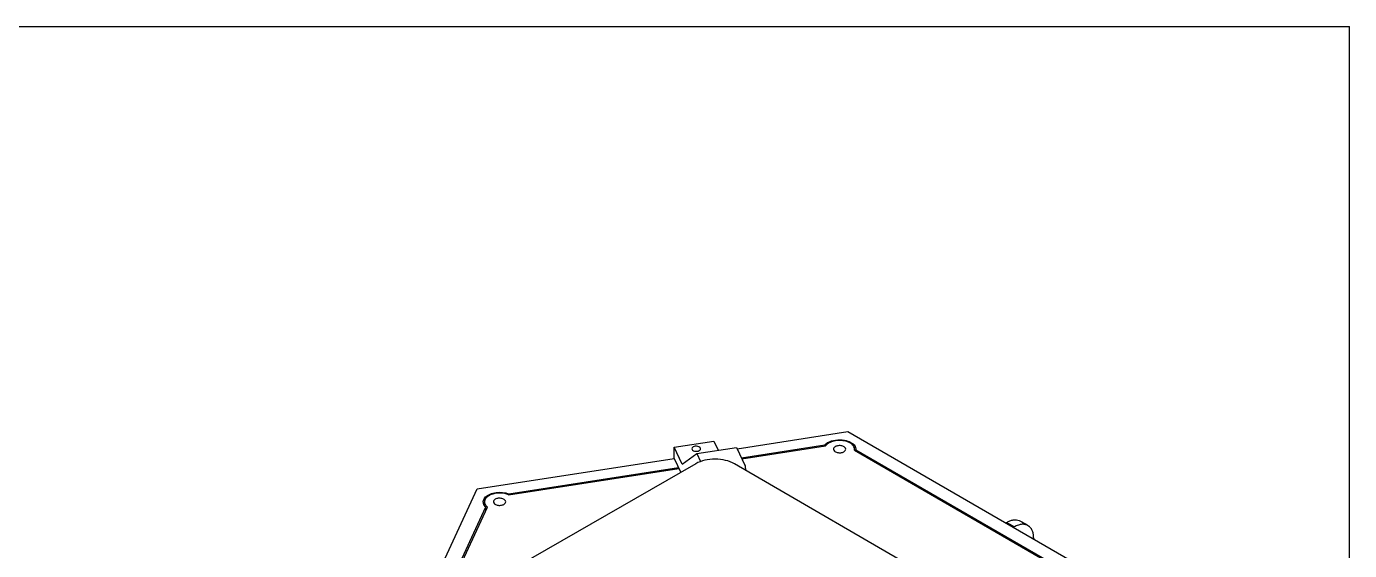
# Model space of a CAD drawing. Header units: millimetres. Extents: x 0 to 1478, y 0 to 841.
# Drawn here: x 706.1 to 1189, y 649.8 to 841 of the extents above; entities that cross this region are included whole.
import ezdxf

# ---------------------------------------------------------------- set-up
doc = ezdxf.new("R2010")
doc.units = ezdxf.units.MM
doc.header["$LTSCALE"] = 65.395
doc.layers.get('0').update_dxf_attribs({"linetype": 'CONTINUOUS'})
doc.layers.add('AXIS', color=7, linetype='CONTINUOUS')
doc.layers.add('SURFACES', color=7, linetype='CONTINUOUS')

msp = doc.modelspace()

# ---------------------------------------------------------------- linework, layer by layer
at = {"color": 7, "linetype": 'Continuous'}
for p, q in [((0, 841), (1189, 841)), ((1189, 0), (1189, 841)), ((945.36, 681.28), (942.5, 687.45)), ((956.98, 689.69), (958.55, 686.33)), ((965.26, 687.37), (968.35, 680.71)), ((967.02, 683.58), (997.45, 688.28)), ((997.45, 687.97), (997.45, 688.28)), ((1008.8, 686.72), (1008.8, 686.55)), ((1008.8, 686.06), (1008.8, 686.55)), ((1008.8, 686.55), (1093.37, 637.72)), ((950.37, 681.44), (885.15, 643.97)), ((942.5, 683.37), (944.86, 678.27)), ((950.77, 685.13), (952.12, 682.23)), ((1045.62, 634.35), (964.51, 681.42)), ((882.08, 670.43), (944.05, 680.02)), ((968.77, 678.94), (968.56, 680.06)), ((882.08, 670.07), (882.08, 670.43)), ((858.89, 633.65), (873.75, 665.66)), ((873.75, 664.32), (873.75, 665.66)), ((1063.54, 659.85), (1063.81, 660)), ((1066.37, 658.21), (1066.64, 658.37)), ((1073.71, 654.16), (1073.71, 653.97))]:
    msp.add_line(p, q, dxfattribs=at)
for centre, radius, start, end in [((1006.79, 686.72), 2.01, 1.3261, 5.3868), ((1006.81, 686.72), 2, 359.9349, 1.321)]:
    msp.add_arc(centre, radius, start, end, dxfattribs=at)
for points, knots in [([(949.39, 687.55), (949.32, 687.51), (949.09, 687.36), (948.92, 687.09), (948.92, 686.9)], [0, 0, 0, 0, 0.29449, 1, 1, 1, 1]), ([(948.92, 686.9), (948.92, 686.71), (949.2, 686.27), (949.94, 685.99), (950.81, 685.94), (951.4, 686.1), (951.65, 686.24)], [0, 0, 0, 0, 0.183509, 0.435119, 0.728337, 1, 1, 1, 1]), ([(952.12, 686.9), (952.12, 687.09), (951.83, 687.53), (951.09, 687.8), (950.23, 687.86), (949.63, 687.69), (949.39, 687.55)], [0, 0, 0, 0, 0.183509, 0.435119, 0.728337, 1, 1, 1, 1]), ([(951.65, 686.24), (951.72, 686.28), (951.94, 686.44), (952.12, 686.7), (952.12, 686.9)], [0, 0, 0, 0, 0.29449, 1, 1, 1, 1]), ([(997.75, 688.59), (997.81, 688.64), (998.04, 688.84), (998.29, 689.01), (998.49, 689.13)], [0, 0, 0, 0, 0.239769, 1, 1, 1, 1]), ([(998.49, 689.13), (999.35, 689.64), (1001.42, 690.25), (1003.55, 690.22), (1004.63, 690.02)], [0, 0, 0, 0, 0.477302, 1, 1, 1, 1]), ([(1001.25, 687.66), (1001.07, 687.55), (1000.75, 687.31), (1000.59, 686.91), (1000.59, 686.74)], [0, 0, 0, 0, 0.550751, 1, 1, 1, 1]), ([(1000.59, 686.74), (1000.59, 686.47), (1000.88, 686.03), (1001.43, 685.71), (1002.2, 685.45), (1003.26, 685.4), (1004.09, 685.62), (1004.44, 685.82)], [0, 0, 0, 0, 0.183291, 0.301475, 0.436206, 0.728901, 1, 1, 1, 1]), ([(1005.09, 686.74), (1005.09, 687.01), (1004.81, 687.44), (1004.26, 687.77), (1003.49, 688.03), (1002.43, 688.08), (1001.6, 687.86), (1001.25, 687.66)], [0, 0, 0, 0, 0.183291, 0.301475, 0.436206, 0.728901, 1, 1, 1, 1]), ([(1004.44, 685.82), (1004.62, 685.93), (1004.94, 686.17), (1005.09, 686.56), (1005.09, 686.74)], [0, 0, 0, 0, 0.550751, 1, 1, 1, 1]), ([(1004.63, 690.02), (1005.43, 689.87), (1006.86, 689.43), (1008.07, 688.48), (1008.43, 687.92)], [0, 0, 0, 0, 0.554293, 1, 1, 1, 1]), ([(1008.43, 687.92), (1008.48, 687.84), (1008.66, 687.53), (1008.77, 687.17), (1008.79, 686.91)], [0, 0, 0, 0, 0.262065, 1, 1, 1, 1]), ([(964.51, 681.42), (963.51, 682), (961.18, 682.85), (957.45, 683.26), (953.72, 682.86), (951.38, 682.01), (950.37, 681.44)], [0, 0, 0, 0, 0.236985, 0.499679, 0.762548, 1, 1, 1, 1]), ([(873.01, 666.61), (872.98, 666.69), (872.86, 666.98), (872.8, 667.3), (872.8, 667.53)], [0, 0, 0, 0, 0.25835, 1, 1, 1, 1]), ([(873.75, 665.66), (873.67, 665.73), (873.38, 666.01), (873.14, 666.35), (873.01, 666.61)], [0, 0, 0, 0, 0.266128, 1, 1, 1, 1]), ([(873.13, 668.68), (873.43, 669.16), (874.42, 670.04), (876.36, 670.8), (878.64, 671.09), (880.23, 670.93), (881, 670.76)], [0, 0, 0, 0, 0.200037, 0.446063, 0.721999, 1, 1, 1, 1]), ([(877.15, 668.46), (876.97, 668.35), (876.65, 668.11), (876.49, 667.72), (876.49, 667.54)], [0, 0, 0, 0, 0.550751, 1, 1, 1, 1]), ([(876.49, 667.54), (876.49, 667.27), (876.77, 666.84), (877.33, 666.51), (878.1, 666.25), (879.15, 666.2), (879.99, 666.42), (880.33, 666.62)], [0, 0, 0, 0, 0.183291, 0.301475, 0.436206, 0.728901, 1, 1, 1, 1]), ([(880.99, 667.54), (880.99, 667.81), (880.71, 668.25), (880.16, 668.57), (879.38, 668.83), (878.33, 668.89), (877.5, 668.66), (877.15, 668.46)], [0, 0, 0, 0, 0.183291, 0.301475, 0.436206, 0.728901, 1, 1, 1, 1]), ([(880.33, 666.62), (880.52, 666.73), (880.84, 666.97), (880.99, 667.37), (880.99, 667.54)], [0, 0, 0, 0, 0.550751, 1, 1, 1, 1]), ([(881, 670.76), (881.1, 670.74), (881.46, 670.65), (881.82, 670.53), (882.08, 670.43)], [0, 0, 0, 0, 0.256315, 1, 1, 1, 1]), ([(1063.81, 660), (1064.21, 660.23), (1065, 660.62), (1066.22, 660.95), (1067.38, 660.99), (1068.09, 660.81), (1068.42, 660.68)], [0, 0, 0, 0, 0.287206, 0.546835, 0.78191, 1, 1, 1, 1]), ([(1071.94, 658.65), (1071.77, 658.77), (1071.42, 658.98), (1070.63, 659.29), (1069.49, 659.39), (1068.05, 659.08), (1067.11, 658.64), (1066.64, 658.37)], [0, 0, 0, 0, 0.109148, 0.219205, 0.450333, 0.708485, 1, 1, 1, 1]), ([(1068.42, 660.68), (1068.73, 660.55), (1069.96, 659.98), (1071.12, 659.26), (1071.94, 658.65)], [0, 0, 0, 0, 0.249062, 1, 1, 1, 1]), ([(1073.71, 654.16), (1073.71, 654.64), (1073.65, 655.55), (1073.32, 656.82), (1072.76, 657.88), (1072.23, 658.43), (1071.94, 658.65)], [0, 0, 0, 0, 0.287276, 0.547231, 0.782286, 1, 1, 1, 1])]:
    msp.add_open_spline(points, degree=3, knots=knots, dxfattribs=at)
for points in [[(997.45, 688.28), (997.54, 688.39), (997.64, 688.49), (997.75, 688.59)], [(968.56, 680.06), (968.52, 680.29), (968.45, 680.51), (968.35, 680.71)], [(872.8, 667.53), (872.8, 667.69), (872.82, 667.85), (872.85, 668)], [(872.85, 668), (872.91, 668.23), (873, 668.47), (873.13, 668.68)]]:
    msp.add_open_spline(points, degree=3, dxfattribs=at)
at = {"color": 9, "linetype": 'Continuous'}
msp.add_open_spline([(1063.81, 660), (1064.05, 659.9), (1065.03, 659.43), (1065.96, 658.85), (1066.64, 658.37)], degree=3, knots=[0, 0, 0, 0, 0.239326, 1, 1, 1, 1], dxfattribs=at)
at = {"layer": 'AXIS', "color": 7, "linetype": 'Continuous'}
for p, q in [((967.18, 683.24), (997.78, 687.97)), ((1008.3, 686.35), (1093.01, 637.44)), ((882.06, 670.07), (944.2, 679.69)), ((873.24, 666.23), (873.24, 667.54)), ((859.47, 633.56), (874.36, 665.63))]:
    msp.add_line(p, q, dxfattribs=at)
for centre, radius, start, end in [((1006.48, 686.74), 1.86, 347.7933, 358.4183), ((1006.48, 686.74), 1.87, 359.861, 8.8287), ((1006.5, 686.74), 1.84, 358.4499, 359.8362)]:
    msp.add_arc(centre, radius, start, end, dxfattribs=at)
for points, knots in [([(1005.09, 689.64), (1003.72, 689.99), (1001.54, 690.02), (999.07, 689.16), (998.09, 688.41), (997.78, 687.97)], [0, 0, 0, 0, 0.545302, 0.794613, 1, 1, 1, 1]), ([(1007.9, 688), (1007.75, 688.19), (1006.98, 688.98), (1005.92, 689.42), (1005.09, 689.64)], [0, 0, 0, 0, 0.216559, 1, 1, 1, 1]), ([(1008.32, 687.02), (1008.31, 687.11), (1008.23, 687.46), (1008.06, 687.78), (1007.9, 688)], [0, 0, 0, 0, 0.239775, 1, 1, 1, 1]), ([(882.06, 670.07), (881.18, 670.46), (879.23, 670.85), (876.79, 670.62), (875.07, 669.96), (874.08, 669.29), (873.41, 668.48), (873.24, 667.84), (873.24, 667.54)], [0, 0, 0, 0, 0.279536, 0.568827, 0.699899, 0.814862, 0.913098, 1, 1, 1, 1]), ([(873.54, 666.51), (873.64, 666.35), (873.8, 666.14), (873.98, 665.96), (874.03, 665.91)], [0, 0, 0, 0, 0.738695, 1, 1, 1, 1])]:
    msp.add_open_spline(points, degree=3, knots=knots, dxfattribs=at)
for points in [[(873.24, 667.54), (873.24, 667.3), (873.29, 667.06), (873.38, 666.84)], [(873.38, 666.84), (873.42, 666.73), (873.48, 666.62), (873.54, 666.51)], [(874.03, 665.91), (874.13, 665.81), (874.24, 665.71), (874.36, 665.63)]]:
    msp.add_open_spline(points, degree=3, dxfattribs=at)
at = {"layer": 'SURFACES', "color": 7, "linetype": 'Continuous'}
for p, q in [((965.47, 686.92), (1005.83, 693.16)), ((1005.83, 693.16), (1104.82, 636.01)), ((942.5, 687.45), (956.98, 689.69)), ((942.5, 683.37), (942.5, 687.45)), ((950.77, 685.13), (965.26, 687.37)), ((870.6, 672.24), (942.5, 683.37)), ((945.36, 681.28), (950.77, 685.13)), ((853.1, 634.54), (870.6, 672.24))]:
    msp.add_line(p, q, dxfattribs=at)

doc.saveas('drawing.dxf')
